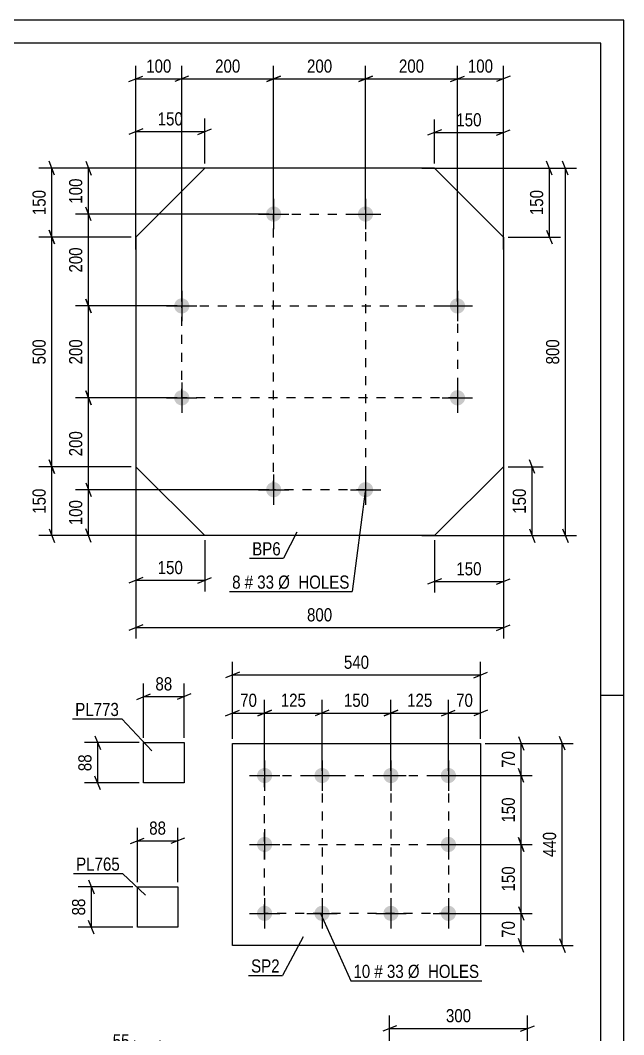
# Model space of a CAD drawing. Header units: millimetres. Extents: x 0 to 841, y 0 to 594.
# Drawn here: x 709.7 to 841, y 373.2 to 594 of the extents above; entities that cross this region are included whole.
import ezdxf

# ---------------------------------------------------------------- set-up
doc = ezdxf.new("R2010")
doc.units = ezdxf.units.MM
doc.linetypes.add('DXK_LINE_DOT2', pattern=[3.9198, 1.9599, -1.9599])
doc.styles.add('Arial Narrow', font='ARIALN.TTF', dxfattribs={"height": 0.2})

# ---------------------------------------------------------------- blocks, each defined once
blk = doc.blocks.new('Unknown-695494452-1133')
at = {"color": 5, "linetype": 'Continuous'}
for p, q in [((841, 594), (0, 594)), ((841, 0), (841, 594)), ((836, 589), (5, 589)), ((836, 5), (836, 589)), ((841, 447), (836, 447))]:
    blk.add_line(p, q, dxfattribs=at)
blk = doc.blocks.new('Bolt-695494452-2723 - 2689')
at = {"linetype": 'Continuous'}
for points in [[(764.82, 553.47, -1), (764.82, 550.17, -1)], [(784.82, 553.47, -1), (784.82, 550.17, -1)], [(744.82, 533.47, -1), (744.82, 530.17, -1)], [(804.82, 533.47, -1), (804.82, 530.17, -1)], [(744.82, 513.47, -1), (744.82, 510.17, -1)], [(804.82, 513.47, -1), (804.82, 510.17, -1)], [(764.82, 493.47, -1), (764.82, 490.17, -1)], [(784.82, 493.47, -1), (784.82, 490.17, -1)]]:
    blk.add_hatch(color=1, dxfattribs=at).paths.add_polyline_path(points)
at = {"color": 1, "linetype": 'Continuous'}
for p, q in [((764.82, 555.12), (764.82, 548.52)), ((784.82, 555.12), (784.82, 548.52)), ((761.52, 551.82), (768.12, 551.82)), ((781.52, 551.82), (788.12, 551.82)), ((744.82, 535.12), (744.82, 528.52)), ((804.82, 535.12), (804.82, 528.52)), ((741.52, 531.82), (748.12, 531.82)), ((801.52, 531.82), (808.12, 531.82)), ((744.82, 515.12), (744.82, 508.52)), ((804.82, 515.12), (804.82, 508.52)), ((741.52, 511.82), (748.12, 511.82)), ((801.52, 511.82), (808.12, 511.82)), ((764.82, 495.12), (764.82, 488.52)), ((784.82, 495.12), (784.82, 488.52)), ((761.52, 491.82), (768.12, 491.82)), ((781.52, 491.82), (788.12, 491.82))]:
    blk.add_line(p, q, dxfattribs=at)
blk = doc.blocks.new('Part-695494452-2738 - 2689')
at = {"color": 2, "linetype": 'Continuous'}
for p, q in [((749.82, 561.82), (734.82, 546.82)), ((799.82, 561.82), (749.82, 561.82)), ((799.82, 561.82), (814.82, 546.82)), ((734.82, 546.82), (734.82, 496.82)), ((814.82, 546.82), (814.82, 496.82)), ((749.82, 481.82), (734.82, 496.82)), ((814.82, 496.82), (799.83, 481.82)), ((799.83, 481.82), (749.82, 481.82))]:
    blk.add_line(p, q, dxfattribs=at)
blk = doc.blocks.new('Part-695494452-2121 - 2105')
at = {"color": 2, "linetype": 'Continuous'}
for p, q in [((755.85, 392.59), (755.85, 436.59)), ((755.85, 436.59), (809.85, 436.59)), ((809.85, 436.59), (809.85, 392.59)), ((809.85, 392.59), (755.85, 392.59))]:
    blk.add_line(p, q, dxfattribs=at)
blk = doc.blocks.new('Bolt-695494452-2154 - 2105')
at = {"linetype": 'Continuous'}
for points in [[(762.85, 431.24, -1), (762.85, 427.94, -1)], [(775.35, 431.24, -1), (775.35, 427.94, -1)], [(790.35, 431.24, -1), (790.35, 427.94, -1)], [(802.85, 431.24, -1), (802.85, 427.94, -1)], [(762.85, 416.24, -1), (762.85, 412.94, -1)], [(802.85, 416.24, -1), (802.85, 412.94, -1)], [(762.85, 401.24, -1), (762.85, 397.94, -1)], [(775.35, 401.24, -1), (775.35, 397.94, -1)], [(790.35, 401.24, -1), (790.35, 397.94, -1)], [(802.85, 401.24, -1), (802.85, 397.94, -1)]]:
    blk.add_hatch(color=1, dxfattribs=at).paths.add_polyline_path(points)
at = {"color": 1, "linetype": 'Continuous'}
for p, q in [((762.85, 432.89), (762.85, 426.29)), ((775.35, 432.89), (775.35, 426.29)), ((790.35, 432.89), (790.35, 426.29)), ((802.85, 432.89), (802.85, 426.29)), ((759.55, 429.59), (766.15, 429.59)), ((772.05, 429.59), (778.65, 429.59)), ((787.05, 429.59), (793.65, 429.59)), ((799.55, 429.59), (806.15, 429.59)), ((762.85, 417.89), (762.85, 411.29)), ((802.85, 417.89), (802.85, 411.29)), ((759.55, 414.59), (766.15, 414.59)), ((799.55, 414.59), (806.15, 414.59)), ((762.85, 402.89), (762.85, 396.29)), ((775.35, 402.89), (775.35, 396.29)), ((790.35, 402.89), (790.35, 396.29)), ((802.85, 402.89), (802.85, 396.29)), ((759.55, 399.59), (766.15, 399.59)), ((772.05, 399.59), (778.65, 399.59)), ((787.05, 399.59), (793.65, 399.59)), ((799.55, 399.59), (806.15, 399.59))]:
    blk.add_line(p, q, dxfattribs=at)
blk = doc.blocks.new('Part-695494452-17811 - 17810')
at = {"color": 2, "linetype": 'Continuous'}
for p, q in [((735.15, 396.57), (735.15, 405.37)), ((735.15, 405.37), (743.95, 405.37)), ((743.95, 405.37), (743.95, 396.57)), ((743.95, 396.57), (735.15, 396.57))]:
    blk.add_line(p, q, dxfattribs=at)
blk = doc.blocks.new('Part-695494452-17853 - 17852')
at = {"color": 2, "linetype": 'Continuous'}
for p, q in [((736.52, 427.97), (736.52, 436.77)), ((736.52, 436.77), (745.32, 436.77)), ((745.32, 436.77), (745.32, 427.97)), ((745.32, 427.97), (736.52, 427.97))]:
    blk.add_line(p, q, dxfattribs=at)
blk = doc.blocks.new('Rectangle-695494452-2969 - 2689')
at = {"color": 1, "linetype": 'DXK_LINE_DOT2'}
blk.add_lwpolyline([(764.82, 551.82), (784.82, 551.82), (784.82, 491.82), (764.82, 491.82), (764.82, 551.82)], close=True, dxfattribs=at)
blk = doc.blocks.new('Rectangle-695494452-2250 - 2105')
at = {"color": 1, "linetype": 'DXK_LINE_DOT2'}
blk.add_lwpolyline([(762.85, 429.59), (802.85, 429.59), (802.85, 399.59), (762.85, 399.59), (762.85, 429.59)], close=True, dxfattribs=at)
blk = doc.blocks.new('Rectangle-695494452-2959 - 2689')
at = {"color": 1, "linetype": 'DXK_LINE_DOT2'}
blk.add_lwpolyline([(744.82, 531.82), (804.82, 531.82), (804.82, 511.82), (744.82, 511.82), (744.82, 531.82)], close=True, dxfattribs=at)
blk = doc.blocks.new('Line-695494452-2243 - 2105')
at = {"color": 1, "linetype": 'DXK_LINE_DOT2'}
blk.add_line((775.35, 429.59), (775.35, 399.59), dxfattribs=at)
blk = doc.blocks.new('Line-695494452-2236 - 2105')
at = {"color": 1, "linetype": 'DXK_LINE_DOT2'}
blk.add_line((790.35, 429.59), (790.35, 399.59), dxfattribs=at)
blk = doc.blocks.new('Line-695494452-2229 - 2105')
at = {"color": 1, "linetype": 'DXK_LINE_DOT2'}
blk.add_line((762.85, 414.59), (802.85, 414.59), dxfattribs=at)
blk = doc.blocks.new('StraightDimension-695494452-2751 - 2689')
at = {"color": 7, "linetype": 'Continuous'}
for p, q in [((828.91, 560.32), (827.71, 563.32)), ((797.07, 561.82), (830.71, 561.82)), ((828.31, 481.82), (828.31, 561.82)), ((797.07, 481.82), (830.71, 481.82)), ((827.71, 483.32), (828.91, 480.32))]:
    blk.add_line(p, q, dxfattribs=at)
at = {"color": 0}
blk.add_wipeout([(827.56, 525.17), (823.36, 525.17), (823.36, 518.48), (827.56, 518.48)], dxfattribs=at)
at = {"color": 3, "style": 'Arial Narrow'}
blk.add_text('800', height=2.863, rotation=90.0002, dxfattribs=at).set_placement((826.96, 519.08))
blk = doc.blocks.new('StraightDimension-695494452-2832 - 2689')
at = {"color": 7, "linetype": 'Continuous'}
for p, q in [((814.82, 499.57), (814.82, 469.42)), ((799.83, 480.82), (799.83, 469.42)), ((801.33, 472.42), (798.33, 471.22)), ((799.83, 471.82), (814.82, 471.82)), ((813.32, 471.22), (816.32, 472.42))]:
    blk.add_line(p, q, dxfattribs=at)
at = {"color": 0}
blk.add_wipeout([(810.67, 472.57), (810.67, 476.77), (803.98, 476.77), (803.98, 472.57)], dxfattribs=at)
at = {"color": 3, "style": 'Arial Narrow'}
blk.add_text('150', height=2.863, dxfattribs=at).set_placement((804.58, 473.17))
blk = doc.blocks.new('StraightDimension-695494452-2783 - 2689')
at = {"color": 7, "linetype": 'Continuous'}
for p, q in [((717.15, 560.32), (715.95, 563.32)), ((752.57, 561.82), (713.7, 561.82)), ((716.55, 546.82), (716.55, 561.82)), ((715.95, 548.32), (717.15, 545.32)), ((733.82, 546.82), (713.7, 546.82))]:
    blk.add_line(p, q, dxfattribs=at)
at = {"color": 0}
blk.add_wipeout([(715.8, 557.67), (711.6, 557.67), (711.6, 550.98), (715.8, 550.98)], dxfattribs=at)
at = {"color": 3, "style": 'Arial Narrow'}
blk.add_text('150', height=2.863, rotation=90.0002, dxfattribs=at).set_placement((715.2, 551.58))
blk = doc.blocks.new('StraightDimension-695494452-2740 - 2689')
at = {"color": 7, "linetype": 'Continuous'}
for p, q in [((734.82, 499.57), (734.82, 459.4)), ((814.82, 499.57), (814.82, 459.4)), ((736.32, 462.4), (733.32, 461.2)), ((734.82, 461.8), (814.82, 461.8)), ((813.32, 461.2), (816.32, 462.4))]:
    blk.add_line(p, q, dxfattribs=at)
at = {"color": 0}
blk.add_wipeout([(778.17, 462.55), (778.17, 466.75), (771.48, 466.75), (771.48, 462.55)], dxfattribs=at)
at = {"color": 3, "style": 'Arial Narrow'}
blk.add_text('800', height=2.863, dxfattribs=at).set_placement((772.08, 463.15))
blk = doc.blocks.new('StraightDimension-695494452-2763 - 2689')
at = {"color": 7, "linetype": 'Continuous'}
for p, q in [((717.15, 495.32), (715.95, 498.32)), ((733.82, 496.82), (713.7, 496.82)), ((716.55, 481.82), (716.55, 496.82)), ((752.57, 481.82), (713.7, 481.82)), ((715.95, 483.32), (717.15, 480.32))]:
    blk.add_line(p, q, dxfattribs=at)
at = {"color": 0}
blk.add_wipeout([(715.8, 492.67), (711.6, 492.67), (711.6, 485.98), (715.8, 485.98)], dxfattribs=at)
at = {"color": 3, "style": 'Arial Narrow'}
blk.add_text('150', height=2.863, rotation=90.0002, dxfattribs=at).set_placement((715.2, 486.58))
blk = doc.blocks.new('StraightDimension-695494452-2773 - 2689')
at = {"color": 7, "linetype": 'Continuous'}
for p, q in [((717.15, 545.32), (715.95, 548.32)), ((733.82, 546.82), (713.7, 546.82)), ((716.55, 496.82), (716.55, 546.82)), ((715.95, 498.32), (717.15, 495.32)), ((733.82, 496.82), (713.7, 496.82))]:
    blk.add_line(p, q, dxfattribs=at)
at = {"color": 0}
blk.add_wipeout([(715.8, 525.17), (711.6, 525.17), (711.6, 518.48), (715.8, 518.48)], dxfattribs=at)
at = {"color": 3, "style": 'Arial Narrow'}
blk.add_text('500', height=2.863, rotation=90.0002, dxfattribs=at).set_placement((715.2, 519.08))
blk = doc.blocks.new('StraightDimension-695494452-23039 - 2689')
at = {"color": 7, "linetype": 'Continuous'}
for p, q in [((725.11, 550.32), (723.91, 553.32)), ((763.82, 551.82), (721.66, 551.82)), ((724.51, 531.82), (724.51, 551.82)), ((723.91, 533.32), (725.11, 530.32)), ((743.82, 531.82), (721.66, 531.82))]:
    blk.add_line(p, q, dxfattribs=at)
at = {"color": 0}
blk.add_wipeout([(723.76, 545.17), (719.56, 545.17), (719.56, 538.48), (723.76, 538.48)], dxfattribs=at)
at = {"color": 3, "style": 'Arial Narrow'}
blk.add_text('200', height=2.863, rotation=90.0002, dxfattribs=at).set_placement((723.16, 539.08))
blk = doc.blocks.new('StraightDimension-695494452-2794 - 2689')
at = {"color": 7, "linetype": 'Continuous'}
for p, q in [((734.82, 544.07), (734.82, 572.61)), ((749.82, 562.82), (749.82, 572.61)), ((736.32, 570.36), (733.32, 569.16)), ((734.82, 569.76), (749.82, 569.76)), ((748.32, 569.16), (751.32, 570.36))]:
    blk.add_line(p, q, dxfattribs=at)
at = {"color": 0}
blk.add_wipeout([(745.67, 570.51), (745.67, 574.71), (738.98, 574.71), (738.98, 570.51)], dxfattribs=at)
at = {"color": 3, "style": 'Arial Narrow'}
blk.add_text('150', height=2.863, dxfattribs=at).set_placement((739.58, 571.11))
blk = doc.blocks.new('StraightDimension-695494452-2870 - 2689')
at = {"color": 7, "linetype": 'Continuous'}
for p, q in [((723.91, 563.32), (725.11, 560.32)), ((752.57, 561.82), (721.66, 561.82)), ((724.51, 551.82), (724.51, 561.82)), ((725.11, 550.32), (723.91, 553.32)), ((763.82, 551.82), (721.66, 551.82))]:
    blk.add_line(p, q, dxfattribs=at)
at = {"color": 0}
blk.add_wipeout([(723.76, 560.17), (719.56, 560.17), (719.56, 553.48), (723.76, 553.48)], dxfattribs=at)
at = {"color": 3, "style": 'Arial Narrow'}
blk.add_text('100', height=2.863, rotation=90.0002, dxfattribs=at).set_placement((723.16, 554.08))
blk = doc.blocks.new('StraightDimension-695494452-2813 - 2689')
at = {"color": 7, "linetype": 'Continuous'}
for p, q in [((825.42, 560.32), (824.22, 563.32)), ((797.07, 561.82), (827.22, 561.82)), ((824.82, 546.82), (824.82, 561.82)), ((824.22, 548.32), (825.42, 545.32)), ((815.82, 546.82), (827.22, 546.82))]:
    blk.add_line(p, q, dxfattribs=at)
at = {"color": 0}
blk.add_wipeout([(824.07, 557.67), (819.87, 557.67), (819.87, 550.98), (824.07, 550.98)], dxfattribs=at)
at = {"color": 3, "style": 'Arial Narrow'}
blk.add_text('150', height=2.863, rotation=90.0002, dxfattribs=at).set_placement((823.47, 551.58))
blk = doc.blocks.new('StraightDimension-695494452-2915 - 2689')
at = {"color": 7, "linetype": 'Continuous'}
for p, q in [((734.82, 544.07), (734.82, 584.1)), ((744.82, 532.82), (744.82, 584.1)), ((733.32, 580.65), (736.32, 581.85)), ((734.82, 581.25), (744.82, 581.25)), ((746.32, 581.85), (743.32, 580.65))]:
    blk.add_line(p, q, dxfattribs=at)
at = {"color": 0}
blk.add_wipeout([(743.17, 582), (743.17, 586.2), (736.48, 586.2), (736.48, 582)], dxfattribs=at)
at = {"color": 3, "style": 'Arial Narrow'}
blk.add_text('100', height=2.863, dxfattribs=at).set_placement((737.08, 582.6))
blk = doc.blocks.new('StraightDimension-695494452-2851 - 2689')
at = {"color": 7, "linetype": 'Continuous'}
for p, q in [((734.82, 499.57), (734.82, 469.69)), ((749.82, 480.82), (749.82, 469.69)), ((736.32, 472.69), (733.32, 471.49)), ((748.32, 471.49), (751.32, 472.69)), ((734.82, 472.09), (749.82, 472.09))]:
    blk.add_line(p, q, dxfattribs=at)
at = {"color": 0}
blk.add_wipeout([(745.67, 472.84), (745.67, 477.04), (738.98, 477.04), (738.98, 472.84)], dxfattribs=at)
at = {"color": 3, "style": 'Arial Narrow'}
blk.add_text('150', height=2.863, dxfattribs=at).set_placement((739.58, 473.44))
blk = doc.blocks.new('StraightDimension-695494452-2886 - 2689')
at = {"color": 7, "linetype": 'Continuous'}
for p, q in [((723.91, 493.32), (725.11, 490.32)), ((763.82, 491.82), (721.66, 491.82)), ((724.51, 481.82), (724.51, 491.82)), ((752.57, 481.82), (721.66, 481.82)), ((725.11, 480.32), (723.91, 483.32))]:
    blk.add_line(p, q, dxfattribs=at)
at = {"color": 0}
blk.add_wipeout([(723.76, 490.17), (719.56, 490.17), (719.56, 483.48), (723.76, 483.48)], dxfattribs=at)
at = {"color": 3, "style": 'Arial Narrow'}
blk.add_text('100', height=2.863, rotation=90.0002, dxfattribs=at).set_placement((723.16, 484.08))
blk = doc.blocks.new('StraightDimension-695494452-2897 - 2689')
at = {"color": 7, "linetype": 'Continuous'}
for p, q in [((821.67, 495.32), (820.47, 498.32)), ((815.82, 496.82), (823.47, 496.82)), ((821.07, 481.82), (821.07, 496.82)), ((797.07, 481.82), (823.47, 481.82)), ((820.47, 483.32), (821.67, 480.32))]:
    blk.add_line(p, q, dxfattribs=at)
at = {"color": 0}
blk.add_wipeout([(820.32, 492.67), (816.12, 492.67), (816.12, 485.98), (820.32, 485.98)], dxfattribs=at)
at = {"color": 3, "style": 'Arial Narrow'}
blk.add_text('150', height=2.863, rotation=90.0002, dxfattribs=at).set_placement((819.72, 486.58))
blk = doc.blocks.new('StraightDimension-695494452-2925 - 2689')
at = {"color": 7, "linetype": 'Continuous'}
for p, q in [((804.82, 532.82), (804.82, 584.1)), ((814.82, 544.07), (814.82, 584.1)), ((803.32, 580.65), (806.32, 581.85)), ((804.82, 581.25), (814.82, 581.25)), ((816.32, 581.85), (813.32, 580.65))]:
    blk.add_line(p, q, dxfattribs=at)
at = {"color": 0}
blk.add_wipeout([(813.17, 582), (813.17, 586.2), (806.48, 586.2), (806.48, 582)], dxfattribs=at)
at = {"color": 3, "style": 'Arial Narrow'}
blk.add_text('100', height=2.863, dxfattribs=at).set_placement((807.08, 582.6))
blk = doc.blocks.new('StraightDimension-695494452-2942 - 2689')
at = {"color": 7, "linetype": 'Continuous'}
for p, q in [((799.82, 562.82), (799.82, 572.41)), ((814.82, 544.07), (814.82, 572.41)), ((801.32, 570.16), (798.32, 568.96)), ((813.32, 568.96), (816.32, 570.16)), ((799.82, 569.56), (814.82, 569.56))]:
    blk.add_line(p, q, dxfattribs=at)
at = {"color": 0}
blk.add_wipeout([(810.67, 570.31), (810.67, 574.51), (803.98, 574.51), (803.98, 570.31)], dxfattribs=at)
at = {"color": 3, "style": 'Arial Narrow'}
blk.add_text('150', height=2.863, dxfattribs=at).set_placement((804.58, 570.91))
blk = doc.blocks.new('StraightDimension-695494452-23035 - 2689')
at = {"color": 7, "linetype": 'Continuous'}
for p, q in [((725.11, 510.32), (723.91, 513.32)), ((743.82, 511.82), (721.66, 511.82)), ((724.51, 491.82), (724.51, 511.82)), ((723.91, 493.32), (725.11, 490.32)), ((763.82, 491.82), (721.66, 491.82))]:
    blk.add_line(p, q, dxfattribs=at)
at = {"color": 0}
blk.add_wipeout([(723.76, 505.17), (719.56, 505.17), (719.56, 498.48), (723.76, 498.48)], dxfattribs=at)
at = {"color": 3, "style": 'Arial Narrow'}
blk.add_text('200', height=2.863, rotation=90.0002, dxfattribs=at).set_placement((723.16, 499.08))
blk = doc.blocks.new('StraightDimension-695494452-23037 - 2689')
at = {"color": 7, "linetype": 'Continuous'}
for p, q in [((725.11, 530.32), (723.91, 533.32)), ((743.82, 531.82), (721.66, 531.82)), ((724.51, 511.82), (724.51, 531.82)), ((723.91, 513.32), (725.11, 510.32)), ((743.82, 511.82), (721.66, 511.82))]:
    blk.add_line(p, q, dxfattribs=at)
at = {"color": 0}
blk.add_wipeout([(723.76, 525.17), (719.56, 525.17), (719.56, 518.48), (723.76, 518.48)], dxfattribs=at)
at = {"color": 3, "style": 'Arial Narrow'}
blk.add_text('200', height=2.863, rotation=90.0002, dxfattribs=at).set_placement((723.16, 519.08))
blk = doc.blocks.new('StraightDimension-695494452-23059 - 2689')
at = {"color": 7, "linetype": 'Continuous'}
for p, q in [((744.82, 532.82), (744.82, 584.1)), ((764.82, 552.82), (764.82, 584.1)), ((746.32, 581.85), (743.32, 580.65)), ((744.82, 581.25), (764.82, 581.25)), ((763.32, 580.65), (766.32, 581.85))]:
    blk.add_line(p, q, dxfattribs=at)
at = {"color": 0}
blk.add_wipeout([(758.17, 582), (758.17, 586.2), (751.48, 586.2), (751.48, 582)], dxfattribs=at)
at = {"color": 3, "style": 'Arial Narrow'}
blk.add_text('200', height=2.863, dxfattribs=at).set_placement((752.08, 582.6))
blk = doc.blocks.new('StraightDimension-695494452-23061 - 2689')
at = {"color": 7, "linetype": 'Continuous'}
for p, q in [((764.82, 552.82), (764.82, 584.1)), ((784.82, 552.82), (784.82, 584.1)), ((766.32, 581.85), (763.32, 580.65)), ((764.82, 581.25), (784.82, 581.25)), ((783.32, 580.65), (786.32, 581.85))]:
    blk.add_line(p, q, dxfattribs=at)
at = {"color": 0}
blk.add_wipeout([(778.17, 582), (778.17, 586.2), (771.48, 586.2), (771.48, 582)], dxfattribs=at)
at = {"color": 3, "style": 'Arial Narrow'}
blk.add_text('200', height=2.863, dxfattribs=at).set_placement((772.08, 582.6))
blk = doc.blocks.new('StraightDimension-695494452-23063 - 2689')
at = {"color": 7, "linetype": 'Continuous'}
for p, q in [((784.82, 552.82), (784.82, 584.1)), ((804.82, 532.82), (804.82, 584.1)), ((786.32, 581.85), (783.32, 580.65)), ((784.82, 581.25), (804.82, 581.25)), ((803.32, 580.65), (806.32, 581.85))]:
    blk.add_line(p, q, dxfattribs=at)
at = {"color": 0}
blk.add_wipeout([(798.17, 582), (798.17, 586.2), (791.48, 586.2), (791.48, 582)], dxfattribs=at)
at = {"color": 3, "style": 'Arial Narrow'}
blk.add_text('200', height=2.863, dxfattribs=at).set_placement((792.08, 582.6))
blk = doc.blocks.new('StraightDimension-695494452-2347 - 2265')
at = {"color": 7, "linetype": 'Continuous'}
for p, q in [((790.06, 361.1), (790.06, 377.38)), ((820.06, 361.1), (820.06, 377.38)), ((791.56, 375.13), (788.56, 373.93)), ((790.06, 374.53), (820.06, 374.53)), ((818.56, 373.93), (821.56, 375.13))]:
    blk.add_line(p, q, dxfattribs=at)
at = {"color": 0}
blk.add_wipeout([(808.4, 375.28), (808.4, 379.48), (801.71, 379.48), (801.71, 375.28)], dxfattribs=at)
at = {"color": 3, "style": 'Arial Narrow'}
blk.add_text('300', height=2.863, dxfattribs=at).set_placement((802.31, 375.88))
blk = doc.blocks.new('StraightDimension-695494452-2185 - 2105')
at = {"color": 7, "linetype": 'Continuous'}
for p, q in [((818.07, 438.09), (819.27, 435.09)), ((810.85, 436.59), (821.07, 436.59)), ((818.67, 429.59), (818.67, 436.59)), ((819.27, 428.09), (818.07, 431.09)), ((803.85, 429.59), (821.07, 429.59))]:
    blk.add_line(p, q, dxfattribs=at)
at = {"color": 0}
blk.add_wipeout([(817.92, 435.52), (813.72, 435.52), (813.72, 430.66), (817.92, 430.66)], dxfattribs=at)
at = {"color": 3, "style": 'Arial Narrow'}
blk.add_text('70', height=2.863, rotation=90.0002, dxfattribs=at).set_placement((817.32, 431.26))
blk = doc.blocks.new('StraightDimension-695494452-22817 - 2105')
at = {"color": 7, "linetype": 'Continuous'}
for p, q in [((819.27, 413.09), (818.07, 416.09)), ((803.85, 414.59), (821.07, 414.59)), ((818.67, 399.59), (818.67, 414.59)), ((818.07, 401.09), (819.27, 398.09)), ((803.85, 399.59), (821.07, 399.59))]:
    blk.add_line(p, q, dxfattribs=at)
at = {"color": 0}
blk.add_wipeout([(817.92, 410.43), (813.72, 410.43), (813.72, 403.75), (817.92, 403.75)], dxfattribs=at)
at = {"color": 3, "style": 'Arial Narrow'}
blk.add_text('150', height=2.863, rotation=90.0002, dxfattribs=at).set_placement((817.32, 404.35))
blk = doc.blocks.new('StraightDimension-695494452-2172 - 2105')
at = {"color": 7, "linetype": 'Continuous'}
for p, q in [((755.85, 437.59), (755.85, 446.05)), ((762.85, 430.59), (762.85, 446.05)), ((754.35, 442.6), (757.35, 443.8)), ((755.85, 443.2), (762.85, 443.2)), ((764.35, 443.8), (761.35, 442.6))]:
    blk.add_line(p, q, dxfattribs=at)
at = {"color": 0}
blk.add_wipeout([(761.78, 443.95), (761.78, 448.15), (756.93, 448.15), (756.93, 443.95)], dxfattribs=at)
at = {"color": 3, "style": 'Arial Narrow'}
blk.add_text('70', height=2.863, dxfattribs=at).set_placement((757.53, 444.55))
blk = doc.blocks.new('StraightDimension-695494452-2158 - 2105')
at = {"color": 7, "linetype": 'Continuous'}
for p, q in [((802.85, 430.59), (802.85, 446.05)), ((809.85, 437.59), (809.85, 446.05)), ((801.35, 442.6), (804.35, 443.8)), ((802.85, 443.2), (809.85, 443.2)), ((811.35, 443.8), (808.35, 442.6))]:
    blk.add_line(p, q, dxfattribs=at)
at = {"color": 0}
blk.add_wipeout([(808.78, 443.95), (808.78, 448.15), (803.93, 448.15), (803.93, 443.95)], dxfattribs=at)
at = {"color": 3, "style": 'Arial Narrow'}
blk.add_text('70', height=2.863, dxfattribs=at).set_placement((804.53, 444.55))
blk = doc.blocks.new('StraightDimension-695494452-2197 - 2105')
at = {"color": 7, "linetype": 'Continuous'}
for p, q in [((818.07, 401.09), (819.27, 398.09)), ((803.85, 399.59), (821.07, 399.59)), ((818.67, 392.59), (818.67, 399.59)), ((819.27, 391.09), (818.07, 394.09)), ((810.85, 392.59), (821.07, 392.59))]:
    blk.add_line(p, q, dxfattribs=at)
at = {"color": 0}
blk.add_wipeout([(817.92, 398.52), (813.72, 398.52), (813.72, 393.66), (817.92, 393.66)], dxfattribs=at)
at = {"color": 3, "style": 'Arial Narrow'}
blk.add_text('70', height=2.863, rotation=90.0002, dxfattribs=at).set_placement((817.32, 394.26))
blk = doc.blocks.new('StraightDimension-695494452-2208 - 2105')
at = {"color": 7, "linetype": 'Continuous'}
for p, q in [((828.23, 435.09), (827.03, 438.09)), ((810.85, 436.59), (830.03, 436.59)), ((827.63, 392.59), (827.63, 436.59)), ((827.03, 394.09), (828.23, 391.09)), ((810.85, 392.59), (830.03, 392.59))]:
    blk.add_line(p, q, dxfattribs=at)
at = {"color": 0}
blk.add_wipeout([(826.88, 417.93), (822.68, 417.93), (822.68, 411.25), (826.88, 411.25)], dxfattribs=at)
at = {"color": 3, "style": 'Arial Narrow'}
blk.add_text('440', height=2.863, rotation=90.0002, dxfattribs=at).set_placement((826.28, 411.85))
blk = doc.blocks.new('StraightDimension-695494452-2219 - 2105')
at = {"color": 7, "linetype": 'Continuous'}
for p, q in [((755.85, 437.59), (755.85, 454.33)), ((809.85, 437.59), (809.85, 454.33)), ((757.35, 452.08), (754.35, 450.88)), ((755.85, 451.48), (809.85, 451.48)), ((808.35, 450.88), (811.35, 452.08))]:
    blk.add_line(p, q, dxfattribs=at)
at = {"color": 0}
blk.add_wipeout([(786.2, 452.23), (786.2, 456.43), (779.51, 456.43), (779.51, 452.23)], dxfattribs=at)
at = {"color": 3, "style": 'Arial Narrow'}
blk.add_text('540', height=2.863, dxfattribs=at).set_placement((780.11, 452.83))
blk = doc.blocks.new('StraightDimension-695494452-22799 - 2105')
at = {"color": 7, "linetype": 'Continuous'}
for p, q in [((762.85, 430.59), (762.85, 446.05)), ((775.35, 430.59), (775.35, 446.05)), ((761.35, 442.6), (764.35, 443.8)), ((762.85, 443.2), (775.35, 443.2)), ((776.85, 443.8), (773.85, 442.6))]:
    blk.add_line(p, q, dxfattribs=at)
at = {"color": 0}
blk.add_wipeout([(772.45, 443.95), (772.45, 448.15), (765.76, 448.15), (765.76, 443.95)], dxfattribs=at)
at = {"color": 3, "style": 'Arial Narrow'}
blk.add_text('125', height=2.863, dxfattribs=at).set_placement((766.36, 444.55))
blk = doc.blocks.new('StraightDimension-695494452-22801 - 2105')
at = {"color": 7, "linetype": 'Continuous'}
for p, q in [((775.35, 430.59), (775.35, 446.05)), ((790.35, 430.59), (790.35, 446.05)), ((776.85, 443.8), (773.85, 442.6)), ((775.35, 443.2), (790.35, 443.2)), ((788.85, 442.6), (791.85, 443.8))]:
    blk.add_line(p, q, dxfattribs=at)
at = {"color": 0}
blk.add_wipeout([(786.2, 443.95), (786.2, 448.15), (779.51, 448.15), (779.51, 443.95)], dxfattribs=at)
at = {"color": 3, "style": 'Arial Narrow'}
blk.add_text('150', height=2.863, dxfattribs=at).set_placement((780.11, 444.55))
blk = doc.blocks.new('StraightDimension-695494452-22803 - 2105')
at = {"color": 7, "linetype": 'Continuous'}
for p, q in [((790.35, 430.59), (790.35, 446.05)), ((802.85, 430.59), (802.85, 446.05)), ((791.85, 443.8), (788.85, 442.6)), ((790.35, 443.2), (802.85, 443.2)), ((801.35, 442.6), (804.35, 443.8))]:
    blk.add_line(p, q, dxfattribs=at)
at = {"color": 0}
blk.add_wipeout([(799.95, 443.95), (799.95, 448.15), (793.26, 448.15), (793.26, 443.95)], dxfattribs=at)
at = {"color": 3, "style": 'Arial Narrow'}
blk.add_text('125', height=2.863, dxfattribs=at).set_placement((793.86, 444.55))
blk = doc.blocks.new('StraightDimension-695494452-22819 - 2105')
at = {"color": 7, "linetype": 'Continuous'}
for p, q in [((819.27, 428.09), (818.07, 431.09)), ((803.85, 429.59), (821.07, 429.59)), ((818.67, 414.59), (818.67, 429.59)), ((818.07, 416.09), (819.27, 413.09)), ((803.85, 414.59), (821.07, 414.59))]:
    blk.add_line(p, q, dxfattribs=at)
at = {"color": 0}
blk.add_wipeout([(817.92, 425.43), (813.72, 425.43), (813.72, 418.75), (817.92, 418.75)], dxfattribs=at)
at = {"color": 3, "style": 'Arial Narrow'}
blk.add_text('150', height=2.863, rotation=90.0002, dxfattribs=at).set_placement((817.32, 419.35))
blk = doc.blocks.new('StraightDimension-695494452-1626 - 1590')
at = {"color": 7, "linetype": 'Continuous'}
for p, q in [((734.57, 344.87), (734.57, 371.92)), ((740.11, 360.07), (740.11, 371.92)), ((733.07, 368.47), (736.07, 369.67)), ((734.57, 369.07), (740.11, 369.07)), ((741.61, 369.67), (738.61, 368.47))]:
    blk.add_line(p, q, dxfattribs=at)
at = {"color": 0}
blk.add_wipeout([(734.04, 369.82), (734.04, 374.02), (729.19, 374.02), (729.19, 369.82)], dxfattribs=at)
at = {"color": 7, "linetype": 'Continuous'}
blk.add_line((734.57, 369.07), (728.66, 369.07), dxfattribs=at)
blk.add_line((734.57, 369.07), (728.66, 369.07), dxfattribs=at)
at = {"color": 3, "style": 'Arial Narrow'}
blk.add_text('55', height=2.863, dxfattribs=at).set_placement((729.79, 370.42))
blk = doc.blocks.new('StraightDimension-695494452-18132 - 17810')
at = {"color": 7, "linetype": 'Continuous'}
for p, q in [((724.55, 406.87), (725.75, 403.87)), ((734.15, 405.37), (722.3, 405.37)), ((725.15, 396.57), (725.15, 405.37)), ((725.75, 395.07), (724.55, 398.07)), ((734.15, 396.57), (722.3, 396.57))]:
    blk.add_line(p, q, dxfattribs=at)
at = {"color": 0}
blk.add_wipeout([(724.4, 403.4), (720.2, 403.4), (720.2, 398.54), (724.4, 398.54)], dxfattribs=at)
at = {"color": 3, "style": 'Arial Narrow'}
blk.add_text('88', height=2.863, rotation=90.0002, dxfattribs=at).set_placement((723.8, 399.14))
blk = doc.blocks.new('StraightDimension-695494452-18136 - 17810')
at = {"color": 7, "linetype": 'Continuous'}
for p, q in [((735.15, 406.37), (735.15, 418.22)), ((743.95, 406.37), (743.95, 418.22)), ((733.65, 414.77), (736.65, 415.97)), ((735.15, 415.37), (743.95, 415.37)), ((745.45, 415.97), (742.45, 414.77))]:
    blk.add_line(p, q, dxfattribs=at)
at = {"color": 0}
blk.add_wipeout([(741.98, 416.12), (741.98, 420.32), (737.13, 420.32), (737.13, 416.12)], dxfattribs=at)
at = {"color": 3, "style": 'Arial Narrow'}
blk.add_text('88', height=2.863, dxfattribs=at).set_placement((737.73, 416.72))
blk = doc.blocks.new('StraightDimension-695494452-18180 - 17852')
at = {"color": 7, "linetype": 'Continuous'}
for p, q in [((725.92, 438.27), (727.12, 435.27)), ((735.52, 436.77), (723.67, 436.77)), ((726.52, 427.97), (726.52, 436.77)), ((727.12, 426.47), (725.92, 429.47)), ((735.52, 427.97), (723.67, 427.97))]:
    blk.add_line(p, q, dxfattribs=at)
at = {"color": 0}
blk.add_wipeout([(725.77, 434.8), (721.57, 434.8), (721.57, 429.94), (725.77, 429.94)], dxfattribs=at)
at = {"color": 3, "style": 'Arial Narrow'}
blk.add_text('88', height=2.863, rotation=90.0002, dxfattribs=at).set_placement((725.17, 430.54))
blk = doc.blocks.new('StraightDimension-695494452-18184 - 17852')
at = {"color": 7, "linetype": 'Continuous'}
for p, q in [((736.52, 437.77), (736.52, 449.62)), ((745.32, 437.77), (745.32, 449.62)), ((735.02, 446.17), (738.02, 447.37)), ((736.52, 446.77), (745.32, 446.77)), ((746.82, 447.37), (743.82, 446.17))]:
    blk.add_line(p, q, dxfattribs=at)
at = {"color": 0}
blk.add_wipeout([(743.35, 447.52), (743.35, 451.72), (738.49, 451.72), (738.49, 447.52)], dxfattribs=at)
at = {"color": 3, "style": 'Arial Narrow'}
blk.add_text('88', height=2.863, dxfattribs=at).set_placement((739.09, 448.12))
blk = doc.blocks.new('Mark-695494452-2719 - 2689')
at = {"color": 0}
blk.add_wipeout([(757.61, 470.27), (757.61, 473.27), (755.79, 473.27), (755.79, 470.27)], dxfattribs=at)
blk.add_wipeout([(757.61, 470.27), (757.61, 473.27), (755.79, 473.27), (755.79, 470.27)], dxfattribs=at)
blk.add_wipeout([(760.34, 470.27), (760.34, 473.27), (758.51, 473.27), (758.51, 470.27)], dxfattribs=at)
blk.add_wipeout([(760.34, 470.27), (760.34, 473.27), (758.51, 473.27), (758.51, 470.27)], dxfattribs=at)
at = {"color": 3, "style": 'Arial Narrow'}
blk.add_text('8', height=2.86, dxfattribs=at).set_placement((755.79, 470.27))
at = {"color": 0}
blk.add_wipeout([(764.9, 470.27), (764.9, 473.27), (761.24, 473.27), (761.24, 470.27)], dxfattribs=at)
blk.add_wipeout([(764.9, 470.27), (764.9, 473.27), (761.24, 473.27), (761.24, 470.27)], dxfattribs=at)
at = {"color": 3, "style": 'Arial Narrow'}
blk.add_text('#', height=2.86, dxfattribs=at).set_placement((758.51, 470.27))
at = {"color": 0}
blk.add_wipeout([(781.33, 470.27), (781.33, 473.27), (765.8, 473.27), (765.8, 470.27)], dxfattribs=at)
blk.add_wipeout([(781.33, 470.27), (781.33, 473.27), (765.8, 473.27), (765.8, 470.27)], dxfattribs=at)
at = {"color": 7, "linetype": 'Continuous'}
for p in [(784.71, 491.46), (755.19, 469.67)]:
    blk.add_line(p, (781.93, 469.67), dxfattribs=at)
at = {"color": 3, "style": 'Arial Narrow'}
for s, p in [('33', (761.24, 470.27)), ('Ø  HOLES', (765.8, 470.27))]:
    blk.add_text(s, height=2.863, dxfattribs=at).set_placement(p)
blk = doc.blocks.new('Mark-695494452-2734 - 2689')
at = {"color": 0}
blk.add_wipeout([(766.36, 477.52), (766.36, 480.52), (760.15, 480.52), (760.15, 477.52)], dxfattribs=at)
blk.add_wipeout([(766.36, 477.52), (766.36, 480.52), (760.15, 480.52), (760.15, 477.52)], dxfattribs=at)
at = {"color": 30, "linetype": 'Continuous'}
for p in [(769.86, 482.56), (759.55, 476.92)]:
    blk.add_line(p, (766.96, 476.92), dxfattribs=at)
at = {"color": 3, "style": 'Arial Narrow'}
blk.add_text('BP6', height=2.863, dxfattribs=at).set_placement((760.15, 477.52))
blk = doc.blocks.new('Mark-695494452-2117 - 2105')
at = {"color": 0}
blk.add_wipeout([(766.12, 386.7), (766.12, 389.7), (759.91, 389.7), (759.91, 386.7)], dxfattribs=at)
blk.add_wipeout([(766.12, 386.7), (766.12, 389.7), (759.91, 389.7), (759.91, 386.7)], dxfattribs=at)
at = {"color": 30, "linetype": 'Continuous'}
for p in [(771.24, 394.51), (759.31, 386.1)]:
    blk.add_line(p, (766.72, 386.1), dxfattribs=at)
at = {"color": 3, "style": 'Arial Narrow'}
blk.add_text('SP2', height=2.863, dxfattribs=at).set_placement((759.91, 386.7))
blk = doc.blocks.new('Mark-695494452-2150 - 2105')
at = {"color": 0}
blk.add_wipeout([(785.84, 385.53), (785.84, 388.53), (782.18, 388.53), (782.18, 385.53)], dxfattribs=at)
blk.add_wipeout([(785.84, 385.53), (785.84, 388.53), (782.18, 388.53), (782.18, 385.53)], dxfattribs=at)
at = {"color": 7, "linetype": 'Continuous'}
blk.add_line((775.07, 399.42), (781.58, 384.93), dxfattribs=at)
at = {"color": 0}
blk.add_wipeout([(788.57, 385.53), (788.57, 388.53), (786.74, 388.53), (786.74, 385.53)], dxfattribs=at)
blk.add_wipeout([(788.57, 385.53), (788.57, 388.53), (786.74, 388.53), (786.74, 385.53)], dxfattribs=at)
at = {"color": 3, "style": 'Arial Narrow'}
blk.add_text('10', height=2.863, dxfattribs=at).set_placement((782.18, 385.53))
at = {"color": 0}
blk.add_wipeout([(793.12, 385.53), (793.12, 388.53), (789.47, 388.53), (789.47, 385.53)], dxfattribs=at)
blk.add_wipeout([(793.12, 385.53), (793.12, 388.53), (789.47, 388.53), (789.47, 385.53)], dxfattribs=at)
at = {"color": 3, "style": 'Arial Narrow'}
blk.add_text('#', height=2.86, dxfattribs=at).set_placement((786.74, 385.53))
at = {"color": 0}
blk.add_wipeout([(809.55, 385.53), (809.55, 388.53), (794.02, 388.53), (794.02, 385.53)], dxfattribs=at)
blk.add_wipeout([(809.55, 385.53), (809.55, 388.53), (794.02, 388.53), (794.02, 385.53)], dxfattribs=at)
at = {"color": 7, "linetype": 'Continuous'}
blk.add_line((781.58, 384.93), (810.15, 384.93), dxfattribs=at)
at = {"color": 3, "style": 'Arial Narrow'}
for s, p in [('33', (789.47, 385.53)), ('Ø  HOLES', (794.02, 385.53))]:
    blk.add_text(s, height=2.863, dxfattribs=at).set_placement(p)
blk = doc.blocks.new('Mark-695494452-18244 - 17810')
at = {"color": 0}
blk.add_wipeout([(731.33, 408.88), (731.33, 411.88), (721.83, 411.88), (721.83, 408.88)], dxfattribs=at)
blk.add_wipeout([(731.33, 408.88), (731.33, 411.88), (721.83, 411.88), (721.83, 408.88)], dxfattribs=at)
at = {"color": 30, "linetype": 'Continuous'}
for p in [(721.23, 408.28), (736.94, 403.58)]:
    blk.add_line(p, (731.93, 408.28), dxfattribs=at)
at = {"color": 3, "style": 'Arial Narrow'}
blk.add_text('PL765', height=2.863, dxfattribs=at).set_placement((721.83, 408.88))
blk = doc.blocks.new('Mark-695494452-18262 - 17852')
at = {"color": 0}
blk.add_wipeout([(731.15, 442.55), (731.15, 445.55), (721.64, 445.55), (721.64, 442.55)], dxfattribs=at)
blk.add_wipeout([(731.15, 442.55), (731.15, 445.55), (721.64, 445.55), (721.64, 442.55)], dxfattribs=at)
at = {"color": 30, "linetype": 'Continuous'}
for p in [(721.04, 441.95), (738.31, 434.98)]:
    blk.add_line(p, (731.75, 441.95), dxfattribs=at)
at = {"color": 3, "style": 'Arial Narrow'}
blk.add_text('PL773', height=2.863, dxfattribs=at).set_placement((721.64, 442.55))

msp = doc.modelspace()

# ---------------------------------------------------------------- block references
for name in ['Unknown-695494452-1133', 'Part-695494452-2738 - 2689', 'Bolt-695494452-2723 - 2689', 'Rectangle-695494452-2969 - 2689', 'Rectangle-695494452-2959 - 2689', 'Part-695494452-17853 - 17852', 'Part-695494452-2121 - 2105', 'Bolt-695494452-2154 - 2105', 'Rectangle-695494452-2250 - 2105', 'Line-695494452-2243 - 2105', 'Line-695494452-2236 - 2105', 'Line-695494452-2229 - 2105', 'Part-695494452-17811 - 17810']:
    msp.add_blockref(name, (0, 0))

# ---------------------------------------------------------------- next in the draw order: block references
for name in ['StraightDimension-695494452-2783 - 2689', 'StraightDimension-695494452-2751 - 2689', 'StraightDimension-695494452-2172 - 2105', 'StraightDimension-695494452-18180 - 17852', 'StraightDimension-695494452-2185 - 2105', 'StraightDimension-695494452-22817 - 2105', 'StraightDimension-695494452-18132 - 17810', 'Mark-695494452-2117 - 2105', 'StraightDimension-695494452-2347 - 2265', 'StraightDimension-695494452-1626 - 1590']:
    msp.add_blockref(name, (0, 0))

# ---------------------------------------------------------------- next in the draw order: block references
for name in ['StraightDimension-695494452-2813 - 2689', 'StraightDimension-695494452-2832 - 2689', 'StraightDimension-695494452-18184 - 17852', 'StraightDimension-695494452-2158 - 2105', 'StraightDimension-695494452-18136 - 17810', 'StraightDimension-695494452-2197 - 2105']:
    msp.add_blockref(name, (0, 0))

# ---------------------------------------------------------------- next in the draw order: block references
for name in ['StraightDimension-695494452-2925 - 2689', 'StraightDimension-695494452-2740 - 2689', 'Mark-695494452-18262 - 17852', 'StraightDimension-695494452-2208 - 2105', 'Mark-695494452-18244 - 17810']:
    msp.add_blockref(name, (0, 0))

# ---------------------------------------------------------------- next in the draw order: block references
for name in ['StraightDimension-695494452-2942 - 2689', 'StraightDimension-695494452-2763 - 2689', 'StraightDimension-695494452-2897 - 2689', 'StraightDimension-695494452-2219 - 2105', 'Mark-695494452-2150 - 2105']:
    msp.add_blockref(name, (0, 0))

# ---------------------------------------------------------------- next in the draw order: block references
for name in ['StraightDimension-695494452-2773 - 2689', 'StraightDimension-695494452-22799 - 2105']:
    msp.add_blockref(name, (0, 0))

# ---------------------------------------------------------------- next in the draw order: block references
for name in ['StraightDimension-695494452-23039 - 2689', 'StraightDimension-695494452-2851 - 2689', 'StraightDimension-695494452-22801 - 2105']:
    msp.add_blockref(name, (0, 0))

# ---------------------------------------------------------------- next in the draw order: block references
for name in ['StraightDimension-695494452-2794 - 2689', 'StraightDimension-695494452-2886 - 2689', 'StraightDimension-695494452-22803 - 2105']:
    msp.add_blockref(name, (0, 0))

# ---------------------------------------------------------------- next in the draw order: block references
for name in ['StraightDimension-695494452-2870 - 2689', 'StraightDimension-695494452-23035 - 2689', 'StraightDimension-695494452-22819 - 2105']:
    msp.add_blockref(name, (0, 0))

# ---------------------------------------------------------------- next in the draw order: block references
for name in ['StraightDimension-695494452-2915 - 2689', 'Mark-695494452-2719 - 2689']:
    msp.add_blockref(name, (0, 0))

# ---------------------------------------------------------------- next in the draw order: block references
for name in ['StraightDimension-695494452-23037 - 2689', 'Mark-695494452-2734 - 2689']:
    msp.add_blockref(name, (0, 0))

# ---------------------------------------------------------------- next in the draw order: block references
msp.add_blockref('StraightDimension-695494452-23059 - 2689', (0, 0))

# ---------------------------------------------------------------- next in the draw order: block references
msp.add_blockref('StraightDimension-695494452-23061 - 2689', (0, 0))

# ---------------------------------------------------------------- next in the draw order: block references
msp.add_blockref('StraightDimension-695494452-23063 - 2689', (0, 0))

doc.saveas('drawing.dxf')
